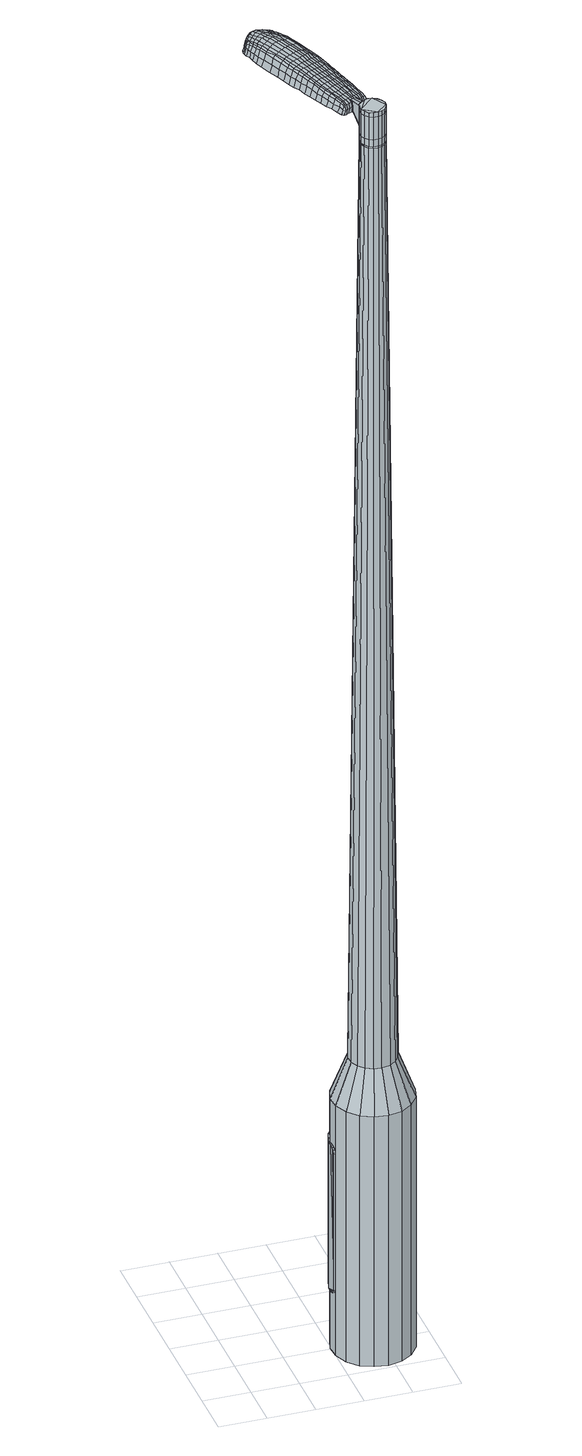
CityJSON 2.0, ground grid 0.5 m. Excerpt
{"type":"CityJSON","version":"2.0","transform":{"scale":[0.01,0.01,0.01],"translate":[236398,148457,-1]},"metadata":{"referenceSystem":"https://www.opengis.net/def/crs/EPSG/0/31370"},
"CityObjects":{
"object1":{"type":"GenericCityObject","attributes":{"cluster":214,"mean_distance_to_centroid":0.143,"new_centroid_x":236399.43,"new_centroid_y":148457.45,"mean_distance_to_camera":4.99,"H1":2.2,"H2":-4.31,"Z_final":109.89,"cluster2":-1,"proj_x":236402.91,"proj_y":148455.98,"id_line":52897,"bearing_l":22.98,"distance":3.78,"orientation":"left","G_obj":112.98},"geometry":[{"type":"MultiSurface","lod":"2","boundaries":[[[0,1,2,3]],[[1,4,5,2]],[[4,6,7,5]],[[6,8,9,7]],[[8,10,11,9]],[[10,12,13,11]],[[12,14,15,13]],[[14,16,17,15]],[[16,18,19,17]],[[18,20,21,19]],[[20,22,23,21]],[[22,24,25,23]],[[24,26,27,25]],[[26,28,29,27]],[[28,30,31,29]],[[30,32,33,31]],[[32,34,35,33]],[[34,0,3,35]],[[36,37,38,39]],[[38,40,41,42]],[[41,43,42]],[[42,44,45,46]],[[45,47,46]],[[46,48,49,50]],[[49,51,50]],[[42,46,50,38]],[[50,52,39,38]],[[53,36,39]],[[2,5,7,35]],[[7,9,11,15]],[[11,13,15]],[[15,17,19,23]],[[19,21,23]],[[23,25,27,31]],[[27,29,31]],[[15,23,31,7]],[[31,33,35,7]],[[3,2,35]],[[1,0,54,55]],[[0,34,56,54]],[[34,32,57,56]],[[32,30,58,57]],[[30,28,59,58]],[[28,26,60,59]],[[26,24,61,60]],[[24,22,62,61]],[[22,20,63,62]],[[20,18,64,63]],[[18,16,65,64]],[[16,14,66,65]],[[14,12,67,66]],[[12,10,68,67]],[[10,8,69,68]],[[8,6,70,69]],[[6,4,71,70]],[[4,1,55,71]],[[55,54,72,73]],[[54,56,74,72]],[[56,57,75,74]],[[57,58,76,75]],[[58,59,77,76]],[[59,60,78,77]],[[60,61,79,78]],[[61,62,80,79]],[[62,63,81,80]],[[63,64,82,81]],[[64,65,83,82]],[[65,66,84,83]],[[66,67,85,84]],[[67,68,86,85]],[[68,69,87,86]],[[69,70,88,87]],[[70,71,89,88]],[[71,55,73,89]],[[72,90,91,92]],[[93,94,90,72]],[[95,96,94,93]],[[76,97,96,95]],[[98,99,97,76]],[[78,100,99,98]],[[101,102,100,78]],[[103,104,102,101]],[[81,105,104,103]],[[82,106,105,81]],[[107,108,106,82]],[[84,109,108,107]],[[110,111,109,84]],[[86,112,111,110]],[[87,113,112,86]],[[114,115,113,87]],[[116,117,115,114]],[[92,91,117,116]],[[118,119,120,121]],[[122,118,121,123]],[[124,122,123,125]],[[126,124,125,127]],[[128,126,127,129]],[[130,128,129,131]],[[132,130,131,133]],[[134,132,133,135]],[[136,134,135,137]],[[138,136,137,139]],[[140,138,139,141]],[[142,140,141,143]],[[144,142,143,145]],[[146,144,145,147]],[[148,146,147,149]],[[150,148,149,151]],[[73,72,92]],[[74,93,72]],[[74,75,95,93]],[[75,76,95]],[[77,98,76]],[[77,78,98]],[[79,101,78]],[[79,80,103,101]],[[80,81,103]],[[83,107,82]],[[83,84,107]],[[85,110,84]],[[85,86,110]],[[88,114,87]],[[88,89,116,114]],[[89,73,92,116]],[[152,91,90]],[[152,153,117,91]],[[153,154,115,117]],[[154,113,115]],[[155,111,112]],[[155,109,111]],[[156,108,109]],[[156,106,108]],[[157,104,105]],[[157,158,102,104]],[[158,100,102]],[[159,99,100]],[[159,97,99]],[[160,96,97]],[[160,161,94,96]],[[161,90,94]],[[39,52,150,162]],[[152,90,163,151]],[[53,39,162,119]],[[90,161,120,163]],[[36,53,119,118]],[[161,160,121,120]],[[37,36,118,122]],[[160,97,123,121]],[[38,37,122,124]],[[97,159,125,123]],[[40,38,124,126]],[[159,100,127,125]],[[41,40,126,128]],[[100,158,129,127]],[[43,41,128,130]],[[158,157,131,129]],[[42,43,130,132]],[[157,105,133,131]],[[44,42,132,134]],[[105,106,135,133]],[[45,44,134,136]],[[106,156,137,135]],[[47,45,136,138]],[[156,109,139,137]],[[46,47,138,140]],[[109,155,141,139]],[[48,46,140,142]],[[155,112,143,141]],[[49,48,142,144]],[[112,113,145,143]],[[51,49,144,146]],[[113,154,147,145]],[[50,51,146,148]],[[154,153,149,147]],[[52,50,148,150]],[[153,152,151,149]],[[150,151,164,165]],[[151,163,166,164]],[[163,120,167,166]],[[120,119,168,167]],[[119,162,169,168]],[[162,150,165,169]],[[170,171,172,173]],[[174,170,173,175]],[[170,174,176,177]],[[171,170,177,178]],[[179,180,181,182]],[[183,179,182,184]],[[179,183,185,186]],[[180,179,186,187]],[[188,189,190,191]],[[192,188,191,193]],[[188,192,194,195]],[[189,188,195,196]],[[197,198,199,200]],[[201,197,200,202]],[[197,201,203,204]],[[198,197,204,205]],[[206,207,208,209]],[[210,206,209,211]],[[206,210,212,213]],[[207,206,213,214]],[[215,216,217,218]],[[219,215,218,220]],[[215,219,221,222]],[[216,215,222,223]],[[224,225,226,227]],[[216,224,227,217]],[[224,216,223,228]],[[225,224,228,229]],[[230,231,232,233]],[[225,230,233,226]],[[230,225,229,234]],[[231,230,234,235]],[[236,174,175,237]],[[231,236,237,232]],[[236,231,235,238]],[[174,236,238,176]],[[239,240,241,242]],[[243,239,242,244]],[[239,243,245,246]],[[240,239,246,247]],[[248,249,250,251]],[[240,248,251,241]],[[248,240,247,252]],[[249,248,252,253]],[[254,255,256,257]],[[249,254,257,250]],[[254,249,253,258]],[[255,254,258,259]],[[260,261,262,263]],[[255,260,263,256]],[[260,255,259,264]],[[261,260,264,265]],[[266,171,178,267]],[[261,266,267,262]],[[266,261,265,268]],[[171,266,268,172]],[[269,270,271,272]],[[273,269,272,274]],[[269,273,275,276]],[[270,269,276,277]],[[278,279,280,281]],[[270,278,281,271]],[[278,270,277,282]],[[279,278,282,283]],[[284,285,286,287]],[[279,284,287,280]],[[284,279,283,288]],[[285,284,288,289]],[[290,183,184,291]],[[285,290,291,286]],[[290,285,289,292]],[[183,290,292,185]],[[293,294,295,296]],[[297,293,296,298]],[[293,297,299,300]],[[294,293,300,301]],[[302,303,304,305]],[[294,302,305,295]],[[302,294,301,306]],[[303,302,306,307]],[[308,309,310,311]],[[303,308,311,304]],[[308,303,307,312]],[[309,308,312,313]],[[314,315,316,317]],[[309,314,317,310]],[[314,309,313,318]],[[315,314,318,319]],[[320,180,187,321]],[[315,320,321,316]],[[320,315,319,322]],[[180,320,322,181]],[[323,209,208,324]],[[325,323,324,326]],[[323,325,327,328]],[[209,323,328,211]],[[329,325,326,330]],[[331,329,330,332]],[[329,331,333,334]],[[325,329,334,327]],[[335,331,332,336]],[[337,335,336,338]],[[335,337,339,340]],[[331,335,340,333]],[[341,337,338,342]],[[343,341,342,344]],[[341,343,345,346]],[[337,341,346,339]],[[347,343,344,348]],[[198,347,348,199]],[[347,198,205,349]],[[343,347,349,345]],[[350,351,196,195]],[[352,350,195,194]],[[350,352,353,354]],[[351,350,354,355]],[[356,357,355,354]],[[358,356,354,353]],[[356,358,359,360]],[[357,356,360,361]],[[362,363,361,360]],[[364,362,360,359]],[[362,364,365,366]],[[363,362,366,367]],[[368,369,367,366]],[[370,368,366,365]],[[368,370,203,201]],[[369,368,201,202]],[[371,372,373,374]],[[273,371,374,275]],[[371,273,274,375]],[[372,371,375,376]],[[377,192,193,378]],[[372,377,378,373]],[[377,372,376,379]],[[192,377,379,194]],[[380,381,382,383]],[[219,380,383,221]],[[380,219,220,384]],[[381,380,384,385]],[[386,387,388,389]],[[381,386,389,382]],[[386,381,385,390]],[[387,386,390,391]],[[392,189,196,393]],[[387,392,393,388]],[[392,387,391,394]],[[189,392,394,190]],[[395,396,397,398]],[[177,395,398,178]],[[395,177,176,399]],[[396,395,399,400]],[[401,402,403,404]],[[396,401,404,397]],[[401,396,400,405]],[[402,401,405,406]],[[407,200,199,408]],[[402,407,408,403]],[[407,402,406,409]],[[200,407,409,202]],[[410,411,412,413]],[[182,410,413,184]],[[410,182,181,414]],[[411,410,414,415]],[[416,204,203,417]],[[411,416,417,412]],[[416,411,415,418]],[[204,416,418,205]],[[419,420,421,422]],[[297,419,422,299]],[[419,297,298,423]],[[420,419,423,424]],[[425,210,211,426]],[[420,425,426,421]],[[425,420,424,427]],[[210,425,427,212]],[[428,429,430,431]],[[243,428,431,245]],[[428,243,244,432]],[[429,428,432,433]],[[434,435,436,437]],[[429,434,437,430]],[[434,429,433,438]],[[435,434,438,439]],[[440,207,214,441]],[[435,440,441,436]],[[440,435,439,442]],[[207,440,442,208]],[[443,444,433,432]],[[242,443,432,244]],[[443,242,241,445]],[[444,443,445,446]],[[447,448,439,438]],[[444,447,438,433]],[[447,444,446,449]],[[448,447,449,450]],[[451,324,208,442]],[[448,451,442,439]],[[451,448,450,452]],[[324,451,452,326]],[[453,454,455,456]],[[300,453,456,301]],[[453,300,299,422]],[[454,453,422,421]],[[457,328,327,458]],[[454,457,458,455]],[[457,454,421,426]],[[328,457,426,211]],[[459,460,446,445]],[[251,459,445,241]],[[459,251,250,461]],[[460,459,461,462]],[[463,464,450,449]],[[460,463,449,446]],[[463,460,462,465]],[[464,463,465,466]],[[467,330,326,452]],[[464,467,452,450]],[[467,464,466,468]],[[330,467,468,332]],[[469,470,471,472]],[[306,469,472,307]],[[469,306,301,456]],[[470,469,456,455]],[[473,334,333,474]],[[470,473,474,471]],[[473,470,455,458]],[[334,473,458,327]],[[475,476,462,461]],[[257,475,461,250]],[[475,257,256,477]],[[476,475,477,478]],[[479,480,466,465]],[[476,479,465,462]],[[479,476,478,481]],[[480,479,481,482]],[[483,336,332,468]],[[480,483,468,466]],[[483,480,482,484]],[[336,483,484,338]],[[485,486,487,488]],[[312,485,488,313]],[[485,312,307,472]],[[486,485,472,471]],[[489,340,339,490]],[[486,489,490,487]],[[489,486,471,474]],[[340,489,474,333]],[[491,492,478,477]],[[263,491,477,256]],[[491,263,262,493]],[[492,491,493,494]],[[495,496,482,481]],[[492,495,481,478]],[[495,492,494,497]],[[496,495,497,498]],[[499,342,338,484]],[[496,499,484,482]],[[499,496,498,500]],[[342,499,500,344]],[[501,502,503,504]],[[318,501,504,319]],[[501,318,313,488]],[[502,501,488,487]],[[505,346,345,506]],[[502,505,506,503]],[[505,502,487,490]],[[346,505,490,339]],[[507,508,494,493]],[[267,507,493,262]],[[507,267,178,398]],[[508,507,398,397]],[[509,510,498,497]],[[508,509,497,494]],[[509,508,397,404]],[[510,509,404,403]],[[511,348,344,500]],[[510,511,500,498]],[[511,510,403,408]],[[348,511,408,199]],[[512,513,415,414]],[[322,512,414,181]],[[512,322,319,504]],[[513,512,504,503]],[[514,349,205,418]],[[513,514,418,415]],[[514,513,503,506]],[[349,514,506,345]],[[515,516,376,375]],[[272,515,375,274]],[[515,272,271,517]],[[516,515,517,518]],[[519,352,194,379]],[[516,519,379,376]],[[519,516,518,520]],[[352,519,520,353]],[[521,522,523,524]],[[222,521,524,223]],[[521,222,221,383]],[[522,521,383,382]],[[525,526,527,528]],[[522,525,528,523]],[[525,522,382,389]],[[526,525,389,388]],[[529,351,355,530]],[[526,529,530,527]],[[529,526,388,393]],[[351,529,393,196]],[[531,532,518,517]],[[281,531,517,271]],[[531,281,280,533]],[[532,531,533,534]],[[535,358,353,520]],[[532,535,520,518]],[[535,532,534,536]],[[358,535,536,359]],[[537,538,539,540]],[[228,537,540,229]],[[537,228,223,524]],[[538,537,524,523]],[[541,542,543,544]],[[538,541,544,539]],[[541,538,523,528]],[[542,541,528,527]],[[545,357,361,546]],[[542,545,546,543]],[[545,542,527,530]],[[357,545,530,355]],[[547,548,534,533]],[[287,547,533,280]],[[547,287,286,549]],[[548,547,549,550]],[[551,364,359,536]],[[548,551,536,534]],[[551,548,550,552]],[[364,551,552,365]],[[553,554,555,556]],[[234,553,556,235]],[[553,234,229,540]],[[554,553,540,539]],[[557,558,559,560]],[[554,557,560,555]],[[557,554,539,544]],[[558,557,544,543]],[[561,363,367,562]],[[558,561,562,559]],[[561,558,543,546]],[[363,561,546,361]],[[563,564,550,549]],[[291,563,549,286]],[[563,291,184,413]],[[564,563,413,412]],[[565,370,365,552]],[[564,565,552,550]],[[565,564,412,417]],[[370,565,417,203]],[[566,567,400,399]],[[238,566,399,176]],[[566,238,235,556]],[[567,566,556,555]],[[568,569,406,405]],[[567,568,405,400]],[[568,567,555,560]],[[569,568,560,559]],[[570,369,202,409]],[[569,570,409,406]],[[570,569,559,562]],[[369,570,562,367]],[[571,572,573,574]],[[574,573,575,576]],[[577,575,573,578]],[[578,573,572,579]],[[580,581,582,583]],[[583,582,584,585]],[[586,584,582,587]],[[587,582,581,588]],[[589,590,591,592]],[[592,591,593,594]],[[595,593,591,596]],[[596,591,590,597]],[[598,599,600,601]],[[601,600,602,603]],[[604,602,600,605]],[[605,600,599,606]],[[607,608,609,610]],[[610,609,611,612]],[[613,611,609,614]],[[614,609,608,615]],[[616,617,618,619]],[[619,618,620,621]],[[622,620,618,623]],[[623,618,617,624]],[[625,626,627,628]],[[628,627,617,616]],[[624,617,627,629]],[[629,627,626,630]],[[631,632,633,634]],[[634,633,626,625]],[[630,626,633,635]],[[635,633,632,636]],[[576,575,637,638]],[[638,637,632,631]],[[636,632,637,639]],[[639,637,575,577]],[[640,641,642,643]],[[643,642,644,645]],[[646,644,642,647]],[[647,642,641,648]],[[649,650,651,652]],[[652,651,641,640]],[[648,641,651,653]],[[653,651,650,654]],[[655,656,657,658]],[[658,657,650,649]],[[654,650,657,659]],[[659,657,656,660]],[[661,662,663,664]],[[664,663,656,655]],[[660,656,663,665]],[[665,663,662,666]],[[579,572,667,668]],[[668,667,662,661]],[[666,662,667,669]],[[669,667,572,571]],[[670,671,672,673]],[[673,672,674,675]],[[676,674,672,677]],[[677,672,671,678]],[[679,680,681,682]],[[682,681,671,670]],[[678,671,681,683]],[[683,681,680,684]],[[685,686,687,688]],[[688,687,680,679]],[[684,680,687,689]],[[689,687,686,690]],[[585,584,691,692]],[[692,691,686,685]],[[690,686,691,693]],[[693,691,584,586]],[[694,695,696,697]],[[697,696,698,699]],[[700,698,696,701]],[[701,696,695,702]],[[703,704,705,706]],[[706,705,695,694]],[[702,695,705,707]],[[707,705,704,708]],[[709,710,711,712]],[[712,711,704,703]],[[708,704,711,713]],[[713,711,710,714]],[[715,716,717,718]],[[718,717,710,709]],[[714,710,717,719]],[[719,717,716,720]],[[588,581,721,722]],[[722,721,716,715]],[[720,716,721,723]],[[723,721,581,580]],[[607,610,724,725]],[[725,724,726,727]],[[728,726,724,729]],[[729,724,610,612]],[[727,726,730,731]],[[731,730,732,733]],[[734,732,730,735]],[[735,730,726,728]],[[733,732,736,737]],[[737,736,738,739]],[[740,738,736,741]],[[741,736,732,734]],[[739,738,742,743]],[[743,742,744,745]],[[746,744,742,747]],[[747,742,738,740]],[[745,744,748,749]],[[749,748,599,598]],[[606,599,748,750]],[[750,748,744,746]],[[597,751,752,596]],[[596,752,753,595]],[[754,753,752,755]],[[755,752,751,756]],[[756,757,758,755]],[[755,758,759,754]],[[760,759,758,761]],[[761,758,757,762]],[[762,763,764,761]],[[761,764,765,760]],[[766,765,764,767]],[[767,764,763,768]],[[768,769,770,767]],[[767,770,771,766]],[[604,771,770,602]],[[602,770,769,603]],[[772,773,774,775]],[[775,774,674,676]],[[675,674,774,776]],[[776,774,773,777]],[[594,593,778,779]],[[779,778,773,772]],[[777,773,778,780]],[[780,778,593,595]],[[781,782,783,784]],[[784,783,620,622]],[[621,620,783,785]],[[785,783,782,786]],[[787,788,789,790]],[[790,789,782,781]],[[786,782,789,791]],[[791,789,788,792]],[[597,590,793,794]],[[794,793,788,787]],[[792,788,793,795]],[[795,793,590,589]],[[796,797,798,799]],[[799,798,578,579]],[[577,578,798,800]],[[800,798,797,801]],[[802,803,804,805]],[[805,804,797,796]],[[801,797,804,806]],[[806,804,803,807]],[[598,601,808,809]],[[809,808,803,802]],[[807,803,808,810]],[[810,808,601,603]],[[811,812,813,814]],[[814,813,583,585]],[[580,583,813,815]],[[815,813,812,816]],[[604,605,817,818]],[[818,817,812,811]],[[816,812,817,819]],[[819,817,605,606]],[[820,821,822,823]],[[823,822,698,700]],[[699,698,822,824]],[[824,822,821,825]],[[612,611,826,827]],[[827,826,821,820]],[[825,821,826,828]],[[828,826,611,613]],[[829,830,831,832]],[[832,831,644,646]],[[645,644,831,833]],[[833,831,830,834]],[[835,836,837,838]],[[838,837,830,829]],[[834,830,837,839]],[[839,837,836,840]],[[615,608,841,842]],[[842,841,836,835]],[[840,836,841,843]],[[843,841,608,607]],[[834,844,845,833]],[[833,845,643,645]],[[640,643,845,846]],[[846,845,844,847]],[[840,848,849,839]],[[839,849,844,834]],[[847,844,849,850]],[[850,849,848,851]],[[607,725,852,843]],[[843,852,848,840]],[[851,848,852,853]],[[853,852,725,727]],[[854,855,856,857]],[[857,856,701,702]],[[700,701,856,823]],[[823,856,855,820]],[[728,729,858,859]],[[859,858,855,854]],[[820,855,858,827]],[[827,858,729,612]],[[847,860,846]],[[846,860,652,640]],[[649,652,860,861]],[[861,860,862]],[[851,863,864,850]],[[850,864,860,847]],[[862,860,864,865]],[[865,864,863,866]],[[727,731,867,853]],[[853,867,863,851]],[[866,863,867,868]],[[868,867,731,733]],[[869,870,871,872]],[[872,871,707,708]],[[702,707,871,857]],[[857,871,870,854]],[[734,735,873,874]],[[874,873,870,869]],[[854,870,873,859]],[[859,873,735,728]],[[862,875,876,861]],[[861,876,658,649]],[[655,658,876,877]],[[876,875,877]],[[866,878,879,865]],[[865,879,875,862]],[[877,875,879,880]],[[880,879,878,881]],[[733,737,882,868]],[[868,882,878,866]],[[881,878,882,883]],[[883,882,737,739]],[[884,885,886,887]],[[887,886,713,714]],[[708,713,886,872]],[[872,886,885,869]],[[740,741,888,889]],[[889,888,885,884]],[[869,885,888,874]],[[874,888,741,734]],[[890,891,877]],[[877,891,664,655]],[[661,664,891,892]],[[892,891,890,893]],[[881,894,895,880]],[[880,895,890,877]],[[893,890,895,896]],[[896,895,894,897]],[[739,743,898,883]],[[883,898,894,881]],[[897,894,898,899]],[[899,898,743,745]],[[900,901,902,903]],[[903,902,719,720]],[[714,719,902,887]],[[887,902,901,884]],[[746,747,904,905]],[[905,904,901,900]],[[884,901,904,889]],[[889,904,747,740]],[[893,906,907,892]],[[892,907,668,661]],[[579,668,907,799]],[[799,907,906,796]],[[897,908,909,896]],[[896,909,906,893]],[[796,906,909,805]],[[805,909,908,802]],[[745,749,910,899]],[[899,910,908,897]],[[802,908,910,809]],[[809,910,749,598]],[[816,911,912,815]],[[815,912,723,580]],[[720,723,912,903]],[[903,912,911,900]],[[606,750,913,819]],[[819,913,911,816]],[[900,911,913,905]],[[905,913,750,746]],[[777,914,915,776]],[[776,915,673,675]],[[670,673,915,916]],[[916,915,914,917]],[[595,753,918,780]],[[780,918,914,777]],[[917,914,918,919]],[[919,918,753,754]],[[920,921,922,923]],[[923,922,623,624]],[[622,623,922,784]],[[784,922,921,781]],[[924,925,926,927]],[[927,926,921,920]],[[781,921,926,790]],[[790,926,925,787]],[[756,751,928,929]],[[929,928,925,924]],[[787,925,928,794]],[[794,928,751,597]],[[917,930,931,916]],[[916,931,682,670]],[[679,682,931,932]],[[932,931,930,933]],[[754,759,934,919]],[[919,934,930,917]],[[933,930,934,935]],[[935,934,759,760]],[[936,937,938,939]],[[939,938,629,630]],[[624,629,938,923]],[[923,938,937,920]],[[940,941,942,943]],[[943,942,937,936]],[[920,937,942,927]],[[927,942,941,924]],[[762,757,944,945]],[[945,944,941,940]],[[924,941,944,929]],[[929,944,757,756]],[[933,946,947,932]],[[932,947,688,679]],[[685,688,947,948]],[[948,947,946,949]],[[760,765,950,935]],[[935,950,946,933]],[[949,946,950,951]],[[951,950,765,766]],[[952,953,954,955]],[[955,954,635,636]],[[630,635,954,939]],[[939,954,953,936]],[[956,957,958,959]],[[959,958,953,952]],[[936,953,958,943]],[[943,958,957,940]],[[768,763,960,961]],[[961,960,957,956]],[[940,957,960,945]],[[945,960,763,762]],[[949,962,963,948]],[[948,963,692,685]],[[585,692,963,814]],[[814,963,962,811]],[[766,771,964,951]],[[951,964,962,949]],[[811,962,964,818]],[[818,964,771,604]],[[801,965,966,800]],[[800,966,639,577]],[[636,639,966,955]],[[955,966,965,952]],[[807,967,968,806]],[[806,968,965,801]],[[952,965,968,959]],[[959,968,967,956]],[[603,769,969,810]],[[810,969,967,807]],[[956,967,969,961]],[[961,969,769,768]],[[571,574,173,172]],[[574,576,175,173]],[[586,587,186,185]],[[587,588,187,186]],[[589,592,191,190]],[[592,594,193,191]],[[613,614,213,212]],[[614,615,214,213]],[[616,619,218,217]],[[619,621,220,218]],[[625,628,227,226]],[[628,616,217,227]],[[631,634,233,232]],[[634,625,226,233]],[[576,638,237,175]],[[638,631,232,237]],[[646,647,246,245]],[[647,648,247,246]],[[648,653,252,247]],[[653,654,253,252]],[[654,659,258,253]],[[659,660,259,258]],[[660,665,264,259]],[[665,666,265,264]],[[666,669,268,265]],[[669,571,172,268]],[[676,677,276,275]],[[677,678,277,276]],[[678,683,282,277]],[[683,684,283,282]],[[684,689,288,283]],[[689,690,289,288]],[[690,693,292,289]],[[693,586,185,292]],[[694,697,296,295]],[[697,699,298,296]],[[703,706,305,304]],[[706,694,295,305]],[[709,712,311,310]],[[712,703,304,311]],[[715,718,317,316]],[[718,709,310,317]],[[588,722,321,187]],[[722,715,316,321]],[[772,775,374,373]],[[775,676,275,374]],[[594,779,378,193]],[[779,772,373,378]],[[621,785,384,220]],[[785,786,385,384]],[[786,791,390,385]],[[791,792,391,390]],[[792,795,394,391]],[[795,589,190,394]],[[699,824,423,298]],[[824,825,424,423]],[[825,828,427,424]],[[828,613,212,427]],[[829,832,431,430]],[[832,646,245,431]],[[835,838,437,436]],[[838,829,430,437]],[[615,842,441,214]],[[842,835,436,441]],[[970,971,972,973]],[[974,975,973,972]],[[976,977,978,979]],[[980,981,982,983]],[[971,984,985,972]],[[986,974,972,985]],[[987,976,979,988]],[[989,990,981,980]],[[984,991,992,985]],[[992,993,986,985]],[[994,987,988,995]],[[996,990,989,997]],[[991,998,999,992]],[[999,1000,993,992]],[[1001,994,995,1002]],[[1003,996,997,1004]],[[1005,1006,1007,1008]],[[1009,1010,1006,1005]],[[1009,1011,1012,1010]],[[1011,1013,1014,1012]],[[1015,1016,1017,1018]],[[1019,1020,1016,1015]],[[1021,1022,1020,1019]],[[1023,1024,1022,1021]],[[1018,1007,1006,1015]],[[1015,1006,1010,1019]],[[1010,1012,1021,1019]],[[1012,1014,1023,1021]],[[979,978,975,974]],[[988,979,974,986]],[[993,995,988,986]],[[1000,1002,995,993]],[[980,983,977,976]],[[989,980,976,987]],[[997,989,987,994]],[[1004,997,994,1001]],[[981,1005,1008,982]],[[990,1009,1005,981]],[[1011,1009,990,996]],[[1013,1011,996,1003]],[[1025,1026,1027,1028]],[[1027,1029,1030,1031]],[[1027,1031,1032,1033]],[[1027,1033,1028]],[[1034,1025,1028,1035]],[[1036,1035,1028,1037]],[[1038,1037,1028]],[[1039,1027,1026,1040]],[[1041,1039,1040,1042]],[[1043,1041,1042,1044]],[[1045,1043,1044,1046]],[[1047,1045,1046,1048]],[[1048,1049,1050,1051]],[[1048,1051,1052,1053]],[[1048,1053,1054,1055]],[[1054,1056,1057,1058]],[[1054,1058,1059,1060]],[[1054,1060,1055]],[[1048,1055,1047]],[[1061,1062,1026,1025]],[[1063,1064,1029,1027]],[[1065,1066,1038,1028]],[[1062,1067,1040,1026]],[[1068,1063,1027,1039]],[[1067,1069,1042,1040]],[[1070,1068,1039,1041]],[[1069,1071,1044,1042]],[[1072,1070,1041,1043]],[[1071,1073,1046,1044]],[[1074,1072,1043,1045]],[[1073,1075,1048,1046]],[[1076,1074,1045,1047]],[[1075,1077,1049,1048]],[[1078,1079,1056,1054]],[[1080,1076,1047,1055]],[[1050,1049,1077,1081]],[[1051,1050,1081,1082]],[[1052,1051,1082,1083]],[[1053,1052,1083,1084]],[[1054,1053,1084,1078]],[[1085,1061,1025,1034]],[[1086,1085,1034,1035]],[[1087,1086,1035,1036]],[[1088,1087,1036,1037]],[[1066,1088,1037,1038]],[[1030,1029,1064,1089]],[[1057,1056,1079,1090]],[[1031,1030,1089,1091]],[[1032,1031,1091,1092]],[[1033,1032,1092,1093]],[[1028,1033,1093,1065]],[[1058,1057,1090,1094]],[[1059,1058,1094,1095]],[[1060,1059,1095,1096]],[[1055,1060,1096,1080]]]}]}
},
"vertices":[
[125,85,384],[139,88,384],[139,88,96],[125,85,96],[153,87,384],[153,87,96],[167,80,384],[167,80,96],[177,69,384],[177,69,96],[182,56,384],[182,56,96],[183,41,384],[183,41,96],[179,27,384],[179,27,96],[170,15,384],[170,15,96],[158,7,384],[158,7,96],[143,4,384],[143,4,96],[129,6,384],[129,6,96],[116,12,384],[116,12,96],[106,23,384],[106,23,96],[100,37,384],[100,37,96],[99,51,384],[99,51,96],[103,65,384],[103,65,96],[112,77,384],[112,77,96],[129,52,1524],[128,48,1524],[128,43,1524],[136,58,1524],[130,39,1524],[133,35,1524],[142,33,1524],[137,33,1524],[146,34,1524],[150,36,1524],[154,44,1524],[153,40,1524],[154,49,1524],[152,53,1524],[145,59,1524],[149,57,1524],[140,60,1524],[132,56,1524],[131,69,429],[140,71,429],[124,65,429],[119,58,429],[116,49,429],[117,40,429],[120,32,429],[126,26,429],[134,22,429],[142,21,429],[151,23,429],[158,28,429],[163,35,429],[166,43,429],[166,52,429],[162,60,429],[156,66,429],[148,70,429],[136,58,1483],[140,60,1483],[132,56,1483],[129,52,1483],[128,48,1483],[128,43,1483],[130,39,1483],[133,35,1483],[137,33,1483],[142,33,1483],[146,34,1483],[150,36,1483],[153,40,1483],[154,44,1483],[154,49,1483],[152,53,1483],[149,57,1483],[145,59,1483],[136,58,1485],[140,59,1485],[140,59,1483],[132,55,1483],[132,55,1485],[130,52,1483],[130,52,1485],[128,48,1485],[129,43,1483],[129,43,1485],[130,39,1485],[133,36,1483],[133,36,1485],[137,34,1483],[137,34,1485],[142,33,1485],[146,34,1485],[150,37,1483],[150,37,1485],[153,40,1485],[154,45,1483],[154,45,1485],[154,49,1485],[152,53,1485],[149,56,1483],[149,56,1485],[145,58,1483],[145,58,1485],[129,52,1519],[132,56,1519],[132,56,1493],[129,52,1493],[128,48,1519],[128,48,1493],[128,43,1519],[128,43,1493],[130,39,1519],[130,39,1493],[133,35,1519],[133,35,1493],[137,33,1519],[137,33,1493],[142,33,1519],[142,33,1493],[146,34,1519],[146,34,1493],[150,36,1519],[150,36,1493],[153,40,1519],[153,40,1493],[154,44,1519],[154,44,1493],[154,49,1519],[154,49,1493],[152,53,1519],[152,53,1493],[149,57,1519],[149,57,1493],[145,59,1519],[145,59,1493],[140,60,1519],[140,60,1493],[140,60,1485],[145,59,1485],[149,57,1485],[154,44,1485],[150,36,1485],[137,33,1485],[133,35,1485],[128,43,1485],[129,52,1485],[132,56,1485],[136,58,1519],[136,58,1493],[131,77,1513],[131,77,1518],[129,76,1513],[126,74,1513],[126,74,1518],[129,76,1518],[118,151,1519],[120,145,1518],[121,147,1509],[119,153,1510],[114,160,1519],[115,161,1510],[113,158,1526],[117,150,1525],[119,143,1525],[82,137,1519],[85,130,1518],[87,130,1525],[84,136,1525],[78,145,1519],[80,144,1526],[77,145,1510],[80,137,1510],[83,131,1509],[70,211,1519],[73,212,1519],[73,213,1513],[69,212,1513],[66,208,1519],[66,209,1513],[67,207,1524],[70,210,1524],[74,211,1524],[99,143,1530],[101,136,1529],[104,137,1529],[102,144,1530],[95,151,1531],[98,153,1531],[91,150,1530],[95,141,1530],[98,135,1529],[130,69,1512],[133,70,1512],[132,71,1517],[130,70,1517],[127,68,1512],[127,69,1517],[127,68,1506],[130,69,1506],[132,71,1506],[93,205,1519],[95,203,1519],[96,204,1512],[94,207,1512],[92,207,1518],[93,209,1512],[91,207,1522],[92,205,1523],[94,202,1524],[97,198,1519],[100,193,1519],[101,195,1512],[98,200,1512],[96,198,1524],[99,192,1525],[102,188,1519],[106,181,1519],[107,183,1511],[103,190,1511],[101,187,1526],[105,180,1526],[110,170,1519],[111,172,1510],[109,169,1526],[143,82,1513],[140,89,1513],[139,88,1518],[142,81,1517],[144,77,1512],[143,77,1516],[145,78,1506],[143,83,1507],[141,90,1507],[137,96,1514],[135,103,1515],[134,102,1520],[137,95,1519],[138,98,1507],[136,105,1507],[132,110,1515],[130,117,1516],[129,116,1522],[132,109,1521],[133,112,1508],[131,119,1508],[128,124,1517],[125,131,1517],[124,130,1524],[127,123,1523],[128,126,1508],[126,133,1509],[123,138,1518],[122,137,1524],[123,140,1509],[60,192,1519],[61,189,1519],[62,189,1524],[61,193,1523],[60,195,1518],[61,194,1522],[58,195,1512],[58,193,1512],[59,189,1512],[62,184,1519],[64,179,1519],[66,179,1525],[64,185,1524],[61,185,1512],[62,179,1512],[66,173,1519],[69,166,1519],[71,166,1526],[68,173,1526],[64,174,1511],[67,167,1511],[74,155,1519],[75,155,1526],[72,156,1510],[115,70,1513],[111,77,1513],[110,78,1507],[113,71,1507],[117,65,1512],[116,66,1506],[118,67,1516],[116,70,1517],[113,77,1518],[108,84,1514],[104,91,1515],[103,91,1507],[106,84,1507],[109,84,1519],[106,90,1520],[101,97,1515],[98,104,1516],[96,104,1508],[99,98,1508],[103,97,1521],[100,104,1522],[95,111,1517],[91,117,1517],[90,118,1509],[93,111,1508],[96,110,1523],[93,117,1524],[88,124,1518],[86,124,1509],[90,123,1524],[128,75,1519],[130,76,1519],[125,82,1520],[127,83,1520],[122,80,1520],[125,74,1519],[122,88,1522],[124,90,1522],[119,95,1523],[121,96,1523],[116,94,1523],[119,87,1521],[116,102,1524],[119,103,1524],[113,109,1525],[116,110,1525],[110,108,1525],[113,101,1524],[110,116,1526],[113,117,1526],[107,123,1527],[110,124,1527],[104,121,1527],[107,114,1526],[104,129,1528],[107,131,1528],[101,128,1528],[71,207,1527],[75,208,1527],[68,204,1526],[70,200,1527],[73,203,1528],[77,204,1528],[76,197,1529],[79,198,1529],[72,195,1528],[75,188,1530],[78,190,1530],[82,191,1530],[81,183,1531],[85,185,1531],[78,181,1530],[81,173,1531],[85,175,1531],[88,176,1531],[90,163,1531],[93,164,1531],[86,161,1531],[60,197,1518],[61,200,1519],[60,200,1513],[58,197,1513],[61,196,1523],[62,199,1523],[63,204,1519],[62,205,1513],[64,203,1524],[90,209,1518],[88,210,1518],[88,209,1523],[90,208,1523],[91,210,1513],[88,212,1513],[84,212,1519],[80,213,1519],[81,211,1524],[84,210,1523],[84,213,1513],[80,214,1513],[77,213,1519],[77,212,1524],[76,214,1513],[115,149,1528],[113,149,1528],[116,142,1528],[118,143,1527],[112,157,1528],[110,157,1529],[111,148,1529],[108,147,1530],[110,140,1529],[113,141,1528],[108,156,1529],[104,155,1530],[105,145,1530],[107,139,1529],[101,154,1531],[85,137,1528],[87,138,1529],[84,146,1529],[82,145,1528],[88,130,1527],[91,131,1528],[91,140,1529],[87,148,1530],[94,133,1528],[119,64,1512],[121,65,1512],[121,66,1517],[119,65,1517],[118,65,1506],[120,65,1506],[124,66,1512],[124,67,1517],[123,67,1506],[144,74,1512],[142,74,1512],[143,75,1506],[144,75,1506],[143,75,1517],[141,75,1517],[140,73,1512],[138,72,1512],[138,73,1506],[140,74,1506],[139,74,1517],[137,73,1517],[135,71,1512],[135,72,1506],[135,72,1517],[141,80,1519],[139,80,1519],[138,87,1520],[137,87,1520],[137,79,1519],[135,78,1519],[134,86,1520],[132,85,1520],[132,77,1519],[130,84,1520],[117,70,1519],[119,71,1519],[116,78,1520],[114,77,1520],[122,72,1519],[119,79,1520],[136,94,1521],[134,94,1521],[133,101,1522],[131,101,1522],[132,93,1521],[129,92,1521],[129,100,1522],[127,99,1523],[127,91,1522],[124,97,1523],[111,84,1521],[112,85,1521],[109,91,1522],[107,91,1522],[116,86,1521],[113,93,1522],[130,108,1523],[129,108,1523],[128,115,1524],[126,114,1524],[126,107,1523],[124,105,1524],[124,113,1525],[121,112,1525],[121,104,1524],[118,111,1525],[104,97,1523],[106,98,1523],[103,105,1524],[101,104,1524],[109,99,1524],[106,106,1525],[125,122,1525],[124,121,1525],[123,129,1526],[121,128,1526],[121,120,1526],[118,119,1526],[119,127,1527],[116,126,1527],[116,118,1526],[113,125,1527],[98,111,1525],[100,111,1525],[97,118,1526],[95,117,1526],[103,113,1526],[100,120,1527],[120,136,1527],[118,135,1527],[116,134,1527],[113,133,1528],[110,132,1528],[91,124,1527],[94,125,1527],[97,126,1528],[62,194,1525],[63,197,1525],[63,191,1526],[64,193,1526],[65,201,1526],[67,197,1527],[91,205,1525],[89,207,1525],[90,203,1526],[92,202,1525],[86,208,1525],[82,209,1526],[84,205,1527],[87,204,1526],[78,209,1526],[80,205,1527],[65,186,1526],[66,188,1527],[67,180,1527],[68,182,1528],[69,191,1528],[71,185,1529],[95,198,1526],[93,199,1527],[95,193,1528],[97,192,1527],[90,199,1527],[86,199,1528],[89,193,1529],[92,193,1528],[83,199,1528],[85,193,1530],[69,174,1528],[71,176,1529],[72,166,1528],[74,168,1529],[74,179,1529],[77,170,1530],[100,187,1528],[98,187,1528],[101,179,1529],[103,179,1528],[95,187,1529],[92,187,1530],[95,178,1530],[98,179,1530],[88,186,1530],[92,177,1531],[77,156,1529],[79,157,1529],[82,159,1530],[108,168,1528],[106,168,1529],[103,168,1530],[100,167,1530],[96,166,1531],[119,146,1509],[118,144,1518],[116,151,1518],[117,153,1509],[113,159,1519],[114,161,1510],[112,157,1525],[115,149,1525],[117,143,1525],[89,131,1525],[87,131,1518],[84,138,1518],[86,137,1525],[80,145,1519],[82,145,1525],[78,146,1510],[82,138,1509],[85,132,1509],[73,211,1513],[74,210,1519],[71,209,1519],[70,210,1513],[68,207,1519],[67,208,1513],[68,206,1524],[71,208,1524],[74,209,1524],[104,138,1528],[101,137,1528],[98,143,1529],[101,144,1529],[95,152,1529],[98,153,1529],[92,150,1529],[95,142,1529],[98,135,1528],[131,73,1516],[132,72,1512],[129,71,1512],[129,72,1516],[127,70,1512],[126,71,1516],[126,70,1506],[129,72,1506],[132,73,1506],[94,203,1512],[93,202,1519],[92,204,1518],[93,206,1512],[90,206,1518],[91,207,1512],[90,205,1522],[91,203,1523],[92,201,1523],[99,194,1512],[98,192,1519],[96,197,1519],[96,199,1512],[95,196,1524],[97,191,1525],[105,182,1511],[104,180,1519],[101,187,1519],[102,189,1511],[100,186,1525],[103,179,1526],[108,170,1519],[109,171,1510],[107,168,1526],[137,87,1518],[138,89,1513],[141,81,1513],[140,81,1517],[142,77,1512],[141,77,1515],[143,78,1506],[141,83,1506],[139,90,1507],[132,102,1520],[133,103,1514],[136,96,1514],[135,95,1519],[136,97,1507],[134,104,1507],[127,115,1522],[128,117,1516],[131,110,1515],[130,109,1521],[131,111,1508],[129,118,1508],[122,129,1523],[123,131,1517],[126,124,1516],[125,122,1522],[127,125,1508],[124,132,1508],[121,137,1517],[120,136,1524],[122,139,1509],[64,190,1523],[63,190,1519],[62,193,1518],[63,193,1523],[62,195,1518],[63,194,1522],[60,195,1512],[60,193,1512],[61,190,1512],[67,179,1525],[66,180,1519],[64,185,1519],[66,185,1524],[63,185,1512],[64,180,1512],[73,167,1526],[71,167,1519],[68,174,1519],[70,174,1525],[66,175,1511],[69,167,1511],[75,156,1519],[77,156,1526],[74,157,1510],[111,78,1507],[113,78,1513],[116,71,1513],[115,72,1506],[119,67,1512],[117,67,1506],[119,68,1515],[117,71,1517],[114,78,1518],[105,92,1507],[106,91,1514],[110,85,1514],[108,85,1507],[111,85,1519],[108,91,1520],[98,105,1508],[100,105,1516],[103,98,1515],[101,99,1508],[104,98,1521],[101,105,1522],[91,119,1508],[93,118,1517],[96,112,1516],[95,112,1508],[98,111,1522],[95,118,1523],[90,125,1517],[88,125,1509],[92,124,1524],[127,76,1518],[130,77,1518],[125,82,1519],[127,83,1519],[122,81,1519],[125,75,1518],[122,89,1520],[124,90,1520],[119,96,1521],[121,97,1521],[116,95,1521],[119,88,1520],[116,103,1523],[118,104,1523],[113,110,1524],[115,111,1524],[110,108,1524],[113,102,1523],[110,116,1525],[113,117,1525],[107,123,1526],[110,124,1526],[104,122,1526],[107,115,1525],[104,130,1527],[107,131,1527],[101,129,1527],[75,207,1526],[72,206,1526],[69,203,1525],[70,200,1526],[74,202,1526],[77,203,1526],[79,198,1528],[76,196,1528],[73,194,1527],[75,188,1528],[79,190,1529],[82,191,1529],[85,184,1530],[81,183,1530],[78,181,1529],[82,173,1530],[85,175,1530],[88,176,1530],[93,165,1530],[90,163,1530],[87,162,1530],[61,199,1513],[63,199,1518],[62,196,1518],[60,197,1512],[63,196,1523],[64,198,1523],[65,203,1519],[64,204,1513],[66,202,1523],[87,207,1523],[87,208,1518],[89,207,1518],[89,206,1523],[90,208,1512],[87,210,1512],[81,209,1523],[80,211,1519],[84,210,1519],[84,208,1523],[84,211,1513],[80,212,1513],[77,211,1519],[77,210,1524],[77,212,1513],[115,142,1527],[113,149,1527],[114,149,1527],[116,142,1526],[111,157,1527],[110,157,1528],[110,140,1528],[107,147,1528],[110,148,1528],[113,141,1527],[107,156,1528],[104,155,1529],[104,146,1529],[107,139,1528],[101,154,1529],[84,146,1528],[88,138,1527],[86,138,1527],[83,145,1527],[89,131,1526],[91,132,1527],[91,140,1528],[88,148,1528],[94,133,1527],[120,68,1516],[120,67,1512],[119,66,1512],[119,67,1516],[118,67,1506],[119,67,1506],[123,68,1512],[123,69,1516],[122,69,1506],[142,77,1506],[141,76,1512],[142,76,1512],[143,77,1506],[141,76,1516],[140,76,1516],[137,75,1506],[137,74,1512],[139,75,1512],[139,76,1506],[138,76,1516],[136,75,1516],[134,73,1512],[134,74,1506],[134,74,1516],[139,80,1518],[139,81,1518],[137,87,1519],[136,87,1519],[134,79,1518],[137,80,1518],[134,86,1519],[132,85,1519],[132,78,1518],[129,84,1519],[116,78,1519],[119,72,1518],[118,72,1518],[115,78,1519],[122,73,1518],[119,80,1519],[134,94,1520],[132,101,1521],[131,101,1521],[129,92,1520],[131,93,1520],[129,100,1521],[126,99,1521],[126,91,1520],[124,98,1521],[109,92,1521],[112,85,1520],[111,85,1520],[108,92,1521],[116,86,1520],[112,93,1521],[128,108,1522],[129,108,1522],[126,115,1523],[123,106,1522],[126,107,1522],[123,114,1523],[121,113,1524],[121,105,1523],[118,112,1524],[103,105,1523],[106,99,1522],[105,98,1522],[102,105,1523],[109,100,1522],[106,107,1523],[123,122,1524],[124,122,1524],[121,129,1525],[120,129,1525],[118,120,1525],[121,121,1524],[118,128,1525],[115,126,1526],[115,119,1525],[113,125,1526],[97,119,1525],[100,112,1524],[99,112,1524],[96,118,1525],[103,114,1524],[100,120,1525],[118,135,1526],[119,136,1526],[113,133,1527],[115,134,1526],[110,132,1527],[94,125,1526],[93,125,1526],[97,127,1526],[64,196,1524],[64,194,1524],[65,191,1525],[65,193,1525],[66,200,1525],[68,196,1525],[90,202,1525],[88,205,1524],[90,204,1524],[91,201,1525],[83,204,1526],[82,207,1525],[85,207,1524],[87,203,1525],[78,208,1525],[80,204,1526],[67,188,1526],[66,186,1526],[68,180,1526],[69,182,1527],[70,191,1526],[72,185,1527],[95,192,1527],[92,198,1526],[94,197,1526],[96,191,1526],[89,192,1528],[86,199,1527],[89,198,1526],[92,192,1527],[82,198,1527],[85,192,1528],[71,176,1527],[70,174,1527],[73,167,1527],[75,168,1528],[75,179,1528],[78,171,1529],[101,179,1528],[97,186,1527],[99,186,1527],[102,179,1527],[95,178,1529],[91,186,1529],[95,186,1528],[98,179,1528],[88,185,1529],[91,177,1530],[79,157,1528],[78,156,1528],[83,159,1529],[105,168,1528],[106,168,1528],[99,167,1529],[102,167,1529],[96,166,1530],[143,77,1508],[137,75,1508],[125,105,1509],[132,108,1509],[117,125,1510],[125,129,1510],[102,162,1512],[111,166,1512],[118,149,1511],[109,145,1511],[95,179,1513],[90,191,1514],[98,194,1514],[104,182,1513],[130,72,1508],[118,102,1509],[109,122,1510],[94,158,1512],[101,142,1511],[87,175,1513],[82,187,1514],[124,69,1508],[110,99,1509],[101,119,1510],[85,155,1512],[92,138,1511],[73,184,1514],[78,171,1513],[118,67,1508],[103,96,1509],[93,115,1510],[77,151,1512],[84,134,1511],[65,180,1514],[70,168,1513],[84,203,1514],[81,207,1514],[87,210,1514],[92,206,1514],[76,200,1514],[74,204,1514],[69,196,1514],[68,201,1514],[61,193,1514],[61,199,1514],[77,210,1515],[72,212,1515],[73,212,1515],[81,212,1515],[73,208,1515],[71,211,1515],[69,207,1515],[70,211,1515],[65,205,1515],[69,210,1515],[98,48,334],[98,53,334],[98,53,165],[98,38,171],[98,48,165],[98,45,165],[98,42,166],[98,40,167],[98,39,169],[98,45,334],[98,42,333],[98,40,332],[98,39,331],[98,38,328],[102,67,165],[102,67,334],[112,78,165],[112,78,334],[124,86,165],[124,86,334],[139,90,165],[139,90,334],[154,88,165],[154,88,334],[157,86,334],[161,85,334],[163,83,333],[165,83,332],[166,82,331],[167,82,328],[157,86,165],[167,82,171],[166,82,169],[165,83,167],[163,83,166],[161,85,165],[101,48,334],[101,52,334],[101,52,165],[101,48,165],[101,38,171],[101,38,328],[105,65,334],[105,65,165],[113,76,334],[113,76,165],[125,84,334],[125,84,165],[139,87,334],[139,87,165],[153,86,334],[153,86,165],[156,84,334],[165,79,328],[165,79,171],[156,84,165],[159,82,334],[162,81,333],[164,80,332],[165,79,331],[101,45,334],[101,42,333],[101,40,332],[101,39,331],[101,45,165],[165,79,169],[101,42,166],[101,40,167],[101,39,169],[164,80,167],[162,81,166],[159,82,165]
]}
